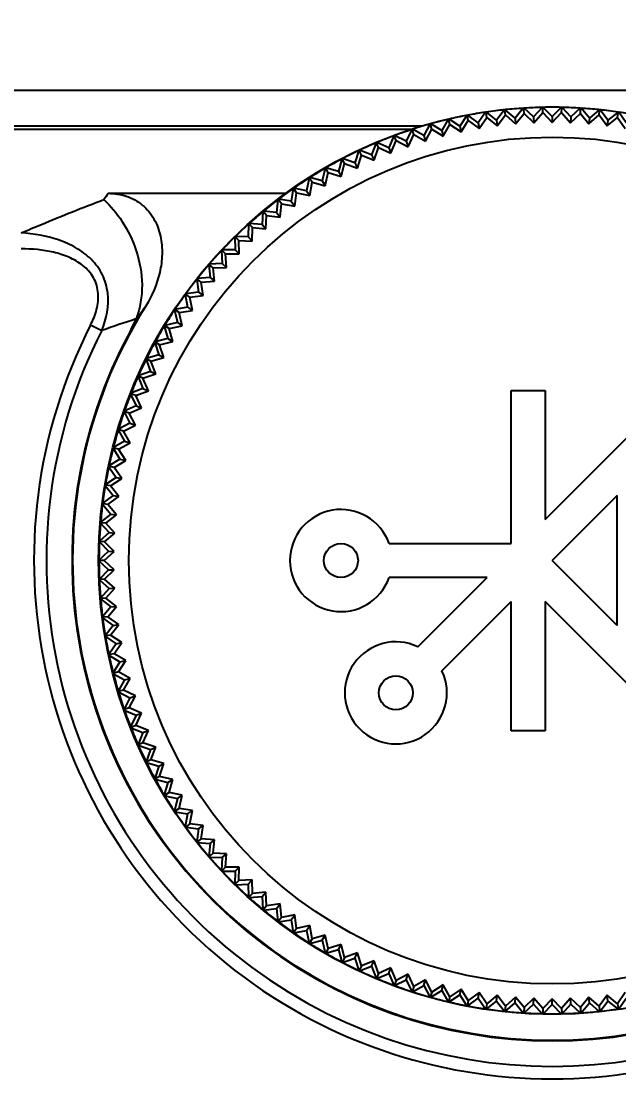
# Model space of a CAD drawing. Header units: millimetres. Extents: x 5329 to 6973, y -914 to -356.
# Drawn here: x 6564.06 to 6582.5, y -463.54 to -430.91 of the extents above; entities that cross this region are included whole.
import ezdxf

# ---------------------------------------------------------------- set-up
doc = ezdxf.new("R2010")
doc.units = ezdxf.units.MM
doc.header["$PDMODE"] = 3
doc.header["$PDSIZE"] = 1
doc.layers.get('0').update_dxf_attribs({"linetype": 'CONTINUOUS'})
doc.layers.get('Defpoints').update_dxf_attribs({"linetype": 'CONTINUOUS'})
doc.layers.add('Dim', color=1, linetype='CONTINUOUS')
doc.styles.add('OMI-1', font='arial.ttf', dxfattribs={"oblique": 1})
doc.dimstyles.new('1', dxfattribs={"dimtxt": 4, "dimasz": 2.5, "dimexe": 0.8, "dimexo": 0.3, "dimgap": 0.5, "dimtad": 1, "dimtoh": 1, "dimdec": 1, "dimzin": 0, "dimdsep": 46, "dimtxsty": 'OMI-1', "dimcen": 0, "dimclrd": 256, "dimclre": 256, "dimclrt": 256, "dimadec": 0, "dimazin": 0, "dimtfac": 0.8, "dimtdec": 1, "dimtix": 1, "dimtmove": 0, "dimatfit": 3, "dimfxl": 1, "dimtolj": 1, "dimtzin": 0, "dimarcsym": 0})

# ---------------------------------------------------------------- blocks, each defined once
blk = doc.blocks.new('*D6098')
at = {"layer": 'Defpoints', "color": 0}
for p in [(6396.946, -413.207), (6396.946, -446.488), (6650.946, -446.488)]:
    blk.add_point(p, dxfattribs=at)
at = {"layer": 'Dim', "lineweight": -2}
for p, q in [((6396.946, -446.188), (6396.946, -412.407)), ((6650.946, -446.188), (6650.946, -412.407)), ((6648.446, -413.207), (6399.446, -413.207))]:
    blk.add_line(p, q, dxfattribs=at)
at = {"layer": 'Dim'}
for points in [[(6399.446, -412.79), (6399.446, -413.624), (6396.946, -413.207)], [(6648.446, -413.624), (6648.446, -412.79), (6650.946, -413.207)]]:
    blk.add_solid(points, dxfattribs=at)
at = {"layer": 'Dim', "insert": (6523.946, -410.665), "char_height": 4, "attachment_point": 5, "style": 'OMI-1'}
blk.add_mtext('\\A1;254.0', dxfattribs=at)
blk = doc.blocks.new('*D6110')
at = {"layer": 'Defpoints', "color": 0}
for p in [(6656.946, -404.358), (6390.946, -445.05), (6656.946, -445.05)]:
    blk.add_point(p, dxfattribs=at)
at = {"layer": 'Dim', "lineweight": -2}
for p, q in [((6390.946, -444.75), (6390.946, -403.558)), ((6656.946, -444.75), (6656.946, -403.558)), ((6393.446, -404.358), (6654.446, -404.358))]:
    blk.add_line(p, q, dxfattribs=at)
at = {"layer": 'Dim'}
for points in [[(6393.446, -403.941), (6393.446, -404.775), (6390.946, -404.358)], [(6654.446, -404.775), (6654.446, -403.941), (6656.946, -404.358)]]:
    blk.add_solid(points, dxfattribs=at)
at = {"layer": 'Dim', "insert": (6523.946, -401.816), "char_height": 4, "attachment_point": 5, "style": 'OMI-1'}
blk.add_mtext('\\A1;266.0', dxfattribs=at)

msp = doc.modelspace()

# ---------------------------------------------------------------- linework, layer by layer
at = {"color": 7, "linetype": 'Continuous'}
for p, q in [((6640.747, -433.05), (6436.146, -433.05)), ((6578.39, -433.716), (6578.161, -434.042)), ((6578.39, -433.716), (6578.407, -433.744)), ((6578.407, -433.744), (6578.416, -433.712)), ((6578.729, -433.958), (6578.416, -433.712)), ((6578.971, -433.642), (6578.729, -433.958)), ((6578.971, -433.642), (6578.987, -433.671)), ((6578.987, -433.671), (6578.997, -433.639)), ((6579.001, -433.802), (6578.987, -433.671)), ((6579.299, -433.898), (6578.997, -433.639)), ((6579.554, -433.592), (6579.299, -433.898)), ((6579.554, -433.592), (6579.57, -433.622)), ((6579.57, -433.622), (6579.581, -433.59)), ((6579.578, -433.754), (6579.57, -433.622)), ((6579.872, -433.862), (6579.581, -433.59)), ((6580.14, -433.567), (6579.872, -433.862)), ((6579.88, -434.042), (6580.156, -433.729)), ((6580.14, -433.567), (6580.154, -433.597)), ((6580.154, -433.597), (6580.166, -433.566)), ((6580.156, -433.729), (6580.154, -433.597)), ((6580.156, -433.729), (6580.446, -434.031)), ((6580.446, -433.85), (6580.166, -433.566)), ((6580.726, -433.566), (6580.446, -433.85)), ((6580.446, -434.031), (6580.735, -433.729)), ((6580.738, -433.597), (6580.726, -433.566)), ((6580.735, -433.729), (6580.738, -433.597)), ((6580.735, -433.729), (6581.012, -434.042)), ((6580.738, -433.597), (6580.752, -433.567)), ((6581.02, -433.862), (6580.752, -433.567)), ((6581.311, -433.59), (6581.02, -433.862)), ((6581.311, -433.59), (6581.322, -433.622)), ((6581.314, -433.754), (6581.322, -433.622)), ((6581.322, -433.622), (6581.337, -433.592)), ((6581.592, -433.898), (6581.337, -433.592)), ((6581.895, -433.639), (6581.592, -433.898)), ((6581.891, -433.802), (6581.905, -433.671)), ((6581.895, -433.639), (6581.905, -433.671)), ((6581.905, -433.671), (6581.921, -433.642)), ((6582.163, -433.958), (6581.921, -433.642)), ((6582.476, -433.712), (6582.163, -433.958)), ((6582.476, -433.712), (6582.484, -433.744)), ((6582.484, -433.744), (6582.502, -433.716)), ((6582.731, -434.042), (6582.502, -433.716)), ((6577.239, -433.936), (6577.039, -434.28)), ((6577.239, -433.936), (6577.259, -433.963)), ((6577.259, -433.963), (6577.265, -433.93)), ((6577.289, -434.091), (6577.259, -433.963)), ((6577.597, -434.149), (6577.265, -433.93)), ((6577.812, -433.814), (6577.597, -434.149)), ((6577.635, -434.326), (6577.856, -433.971)), ((6577.812, -433.814), (6577.831, -433.842)), ((6577.831, -433.842), (6577.838, -433.809)), ((6577.856, -433.971), (6577.831, -433.842)), ((6578.161, -434.042), (6577.838, -433.809)), ((6577.856, -433.971), (6578.191, -434.22)), ((6578.161, -434.042), (6578.191, -434.22)), ((6578.191, -434.22), (6578.426, -433.875)), ((6578.426, -433.875), (6578.407, -433.744)), ((6578.426, -433.875), (6578.751, -434.137)), ((6578.729, -433.958), (6578.751, -434.137)), ((6578.751, -434.137), (6579.001, -433.802)), ((6579.001, -433.802), (6579.315, -434.078)), ((6579.299, -433.898), (6579.315, -434.078)), ((6579.315, -434.078), (6579.578, -433.754)), ((6579.578, -433.754), (6579.88, -434.042)), ((6579.872, -433.862), (6579.88, -434.042)), ((6580.446, -433.85), (6580.446, -434.031)), ((6581.012, -434.042), (6581.314, -433.754)), ((6581.02, -433.862), (6581.012, -434.042)), ((6581.314, -433.754), (6581.577, -434.078)), ((6581.577, -434.078), (6581.891, -433.802)), ((6581.592, -433.898), (6581.577, -434.078)), ((6581.891, -433.802), (6582.14, -434.137)), ((6582.14, -434.137), (6582.465, -433.875)), ((6582.163, -433.958), (6582.14, -434.137)), ((6582.465, -433.875), (6582.484, -433.744)), ((6582.465, -433.875), (6582.7, -434.22)), ((6576.433, -434.144), (6455.059, -434.144)), ((6576.094, -434.251), (6455.059, -434.251)), ((6576.111, -434.252), (6575.94, -434.612)), ((6576.111, -434.252), (6576.133, -434.277)), ((6576.133, -434.277), (6576.137, -434.244)), ((6576.174, -434.403), (6576.133, -434.277)), ((6576.486, -434.434), (6576.137, -434.244)), ((6576.672, -434.082), (6576.486, -434.434)), ((6576.538, -434.608), (6576.728, -434.235)), ((6576.672, -434.082), (6576.693, -434.108)), ((6576.693, -434.108), (6576.697, -434.075)), ((6576.728, -434.235), (6576.693, -434.108)), ((6577.039, -434.28), (6576.697, -434.075)), ((6576.728, -434.235), (6577.084, -434.455)), ((6577.039, -434.28), (6577.084, -434.455)), ((6577.084, -434.455), (6577.289, -434.091)), ((6577.289, -434.091), (6577.635, -434.326)), ((6577.597, -434.149), (6577.635, -434.326)), ((6575.014, -434.662), (6574.874, -435.034)), ((6575.014, -434.662), (6575.038, -434.685)), ((6575.038, -434.685), (6575.038, -434.651)), ((6575.403, -434.812), (6575.038, -434.651)), ((6575.089, -434.806), (6575.038, -434.685)), ((6575.558, -434.445), (6575.403, -434.812)), ((6575.469, -434.98), (6575.627, -434.593)), ((6575.558, -434.445), (6575.581, -434.47)), ((6575.581, -434.47), (6575.583, -434.436)), ((6575.627, -434.593), (6575.581, -434.47)), ((6575.94, -434.612), (6575.583, -434.436)), ((6575.627, -434.593), (6576, -434.783)), ((6575.94, -434.612), (6576, -434.783)), ((6576, -434.783), (6576.174, -434.403)), ((6576.174, -434.403), (6576.538, -434.608)), ((6576.486, -434.434), (6576.538, -434.608)), ((6574.479, -434.9), (6574.354, -435.278)), ((6574.479, -434.9), (6574.504, -434.923)), ((6574.504, -434.923), (6574.503, -434.889)), ((6574.874, -435.034), (6574.503, -434.889)), ((6574.56, -435.042), (6574.504, -434.923)), ((6574.874, -435.034), (6574.947, -435.199)), ((6574.947, -435.199), (6575.089, -434.806)), ((6575.089, -434.806), (6575.469, -434.98)), ((6575.403, -434.812), (6575.469, -434.98)), ((6573.954, -435.161), (6573.846, -435.544)), ((6573.933, -435.703), (6574.041, -435.299)), ((6573.954, -435.161), (6573.98, -435.182)), ((6573.98, -435.182), (6573.978, -435.149)), ((6574.354, -435.278), (6573.978, -435.149)), ((6574.041, -435.299), (6573.98, -435.182)), ((6574.041, -435.299), (6574.435, -435.44)), ((6574.354, -435.278), (6574.435, -435.44)), ((6574.435, -435.44), (6574.56, -435.042)), ((6574.56, -435.042), (6574.947, -435.199)), ((6573.441, -435.444), (6573.349, -435.831)), ((6573.441, -435.444), (6573.468, -435.464)), ((6573.443, -435.986), (6573.534, -435.578)), ((6573.846, -435.544), (6573.464, -435.431)), ((6573.468, -435.464), (6573.464, -435.431)), ((6573.534, -435.578), (6573.468, -435.464)), ((6573.534, -435.578), (6573.933, -435.703)), ((6573.846, -435.544), (6573.933, -435.703)), ((6572.941, -435.748), (6572.864, -436.139)), ((6572.941, -435.748), (6572.968, -435.767)), ((6573.349, -435.831), (6572.963, -435.734)), ((6572.968, -435.767), (6572.963, -435.734)), ((6572.964, -436.289), (6573.039, -435.878)), ((6573.039, -435.878), (6572.968, -435.767)), ((6573.039, -435.878), (6573.443, -435.986)), ((6573.349, -435.831), (6573.443, -435.986)), ((6566.748, -436.219), (6572.231, -436.219)), ((6572.453, -436.073), (6572.393, -436.466)), ((6572.453, -436.073), (6572.481, -436.09)), ((6572.864, -436.139), (6572.475, -436.058)), ((6572.481, -436.09), (6572.475, -436.058)), ((6572.557, -436.199), (6572.481, -436.09)), ((6572.499, -436.612), (6572.557, -436.199)), ((6572.557, -436.199), (6572.964, -436.289)), ((6572.864, -436.139), (6572.964, -436.289)), ((6571.979, -436.417), (6571.936, -436.813)), ((6571.979, -436.417), (6572.008, -436.434)), ((6572.393, -436.466), (6572, -436.401)), ((6572.008, -436.434), (6572, -436.401)), ((6572.088, -436.539), (6572.008, -436.434)), ((6572.048, -436.955), (6572.088, -436.539)), ((6572.088, -436.539), (6572.499, -436.612)), ((6572.393, -436.466), (6572.499, -436.612)), ((6571.521, -436.782), (6571.494, -437.179)), ((6571.521, -436.782), (6571.55, -436.797)), ((6571.936, -436.813), (6571.541, -436.765)), ((6571.55, -436.797), (6571.541, -436.765)), ((6571.634, -436.899), (6571.55, -436.797)), ((6571.612, -437.316), (6571.634, -436.899)), ((6571.634, -436.899), (6572.048, -436.955)), ((6571.936, -436.813), (6572.048, -436.955)), ((6571.078, -437.165), (6571.068, -437.563)), ((6571.078, -437.165), (6571.108, -437.179)), ((6571.494, -437.179), (6571.097, -437.147)), ((6571.108, -437.179), (6571.097, -437.147)), ((6571.196, -437.277), (6571.108, -437.179)), ((6571.191, -437.695), (6571.196, -437.277)), ((6571.196, -437.277), (6571.612, -437.316)), ((6571.494, -437.179), (6571.612, -437.316)), ((6570.651, -437.566), (6570.658, -437.964)), ((6570.651, -437.566), (6570.682, -437.579)), ((6571.068, -437.563), (6570.67, -437.548)), ((6570.682, -437.579), (6570.67, -437.548)), ((6570.774, -437.673), (6570.682, -437.579)), ((6571.068, -437.563), (6571.191, -437.695)), ((6570.658, -437.964), (6570.26, -437.966)), ((6570.273, -437.997), (6570.26, -437.966)), ((6570.658, -437.964), (6570.787, -438.091)), ((6570.787, -438.091), (6570.774, -437.673)), ((6570.774, -437.673), (6571.191, -437.695)), ((6570.241, -437.985), (6570.265, -438.383)), ((6570.241, -437.985), (6570.273, -437.997)), ((6570.369, -438.087), (6570.273, -437.997)), ((6570.399, -438.504), (6570.369, -438.087)), ((6570.369, -438.087), (6570.787, -438.091)), ((6569.85, -438.421), (6569.89, -438.817)), ((6569.85, -438.421), (6569.882, -438.431)), ((6570.265, -438.383), (6569.867, -438.401)), ((6569.882, -438.431), (6569.867, -438.401)), ((6569.982, -438.517), (6569.882, -438.431)), ((6569.982, -438.517), (6570.399, -438.504)), ((6570.029, -438.932), (6569.982, -438.517)), ((6570.265, -438.383), (6570.399, -438.504)), ((6569.477, -438.873), (6569.533, -439.267)), ((6569.477, -438.873), (6569.509, -438.881)), ((6569.89, -438.817), (6569.493, -438.852)), ((6569.509, -438.881), (6569.493, -438.852)), ((6569.612, -438.963), (6569.509, -438.881)), ((6569.612, -438.963), (6570.029, -438.932)), ((6569.89, -438.817), (6570.029, -438.932)), ((6569.533, -439.267), (6569.139, -439.318)), ((6569.533, -439.267), (6569.677, -439.376)), ((6569.677, -439.376), (6569.612, -438.963)), ((6569.123, -439.34), (6569.156, -439.347)), ((6569.123, -439.34), (6569.196, -439.731)), ((6569.156, -439.347), (6569.139, -439.318)), ((6569.262, -439.424), (6569.156, -439.347)), ((6569.262, -439.424), (6569.677, -439.376)), ((6569.345, -439.834), (6569.262, -439.424)), ((6568.789, -439.821), (6568.822, -439.827)), ((6568.789, -439.821), (6568.879, -440.209)), ((6569.196, -439.731), (6568.804, -439.799)), ((6568.822, -439.827), (6568.804, -439.799)), ((6568.932, -439.9), (6568.822, -439.827)), ((6568.932, -439.9), (6569.345, -439.834)), ((6569.031, -440.306), (6568.932, -439.9)), ((6569.196, -439.731), (6569.345, -439.834)), ((6568.879, -440.209), (6568.49, -440.293)), ((6568.879, -440.209), (6569.031, -440.306)), ((6566.203, -440.276), (6566.546, -440.452)), ((6568.476, -440.316), (6568.509, -440.32)), ((6568.476, -440.316), (6568.581, -440.7)), ((6568.509, -440.32), (6568.49, -440.293)), ((6568.622, -440.389), (6568.509, -440.32)), ((6568.622, -440.389), (6569.031, -440.306)), ((6568.738, -440.79), (6568.622, -440.389)), ((6568.183, -440.823), (6568.217, -440.827)), ((6568.183, -440.823), (6568.305, -441.203)), ((6568.581, -440.7), (6568.196, -440.8)), ((6568.217, -440.827), (6568.196, -440.8)), ((6568.332, -440.89), (6568.217, -440.827)), ((6568.332, -440.89), (6568.738, -440.79)), ((6568.465, -441.286), (6568.332, -440.89)), ((6568.581, -440.7), (6568.738, -440.79)), ((6568.305, -441.203), (6567.924, -441.319)), ((6568.305, -441.203), (6568.465, -441.286)), ((6567.913, -441.343), (6567.946, -441.345)), ((6567.913, -441.343), (6568.05, -441.717)), ((6567.946, -441.345), (6567.924, -441.319)), ((6568.064, -441.403), (6567.946, -441.345)), ((6568.064, -441.403), (6568.465, -441.286)), ((6568.213, -441.794), (6568.064, -441.403)), ((6567.664, -441.873), (6567.697, -441.874)), ((6567.664, -441.873), (6567.816, -442.241)), ((6568.05, -441.717), (6567.674, -441.849)), ((6567.697, -441.874), (6567.674, -441.849)), ((6567.817, -441.927), (6567.697, -441.874)), ((6567.817, -441.927), (6568.213, -441.794)), ((6568.05, -441.717), (6568.213, -441.794)), ((6567.983, -442.311), (6567.817, -441.927)), ((6567.437, -442.413), (6567.471, -442.412)), ((6567.437, -442.413), (6567.605, -442.774)), ((6567.816, -442.241), (6567.447, -442.389)), ((6567.471, -442.412), (6567.447, -442.389)), ((6567.593, -442.461), (6567.471, -442.412)), ((6567.593, -442.461), (6567.983, -442.311)), ((6567.775, -442.837), (6567.593, -442.461)), ((6567.816, -442.241), (6567.983, -442.311)), ((6579.178, -442.3), (6580.228, -442.3)), ((6579.178, -447.025), (6579.178, -442.3)), ((6580.228, -442.3), (6580.228, -446.282)), ((6567.605, -442.774), (6567.242, -442.938)), ((6567.391, -443.004), (6567.775, -442.837)), ((6567.605, -442.774), (6567.775, -442.837)), ((6567.233, -442.963), (6567.267, -442.96)), ((6567.233, -442.963), (6567.416, -443.316)), ((6567.267, -442.96), (6567.242, -442.938)), ((6567.391, -443.004), (6567.267, -442.96)), ((6567.588, -443.372), (6567.391, -443.004)), ((6580.228, -446.282), (6583.497, -443.014)), ((6567.053, -443.52), (6567.086, -443.516)), ((6567.053, -443.52), (6567.251, -443.865)), ((6567.416, -443.316), (6567.061, -443.495)), ((6567.086, -443.516), (6567.061, -443.495)), ((6567.212, -443.554), (6567.086, -443.516)), ((6567.212, -443.554), (6567.588, -443.372)), ((6567.416, -443.316), (6567.588, -443.372)), ((6567.425, -443.914), (6567.212, -443.554)), ((6566.896, -444.084), (6566.929, -444.079)), ((6566.896, -444.084), (6567.108, -444.421)), ((6567.251, -443.865), (6566.903, -444.059)), ((6566.929, -444.079), (6566.903, -444.059)), ((6567.057, -444.112), (6566.929, -444.079)), ((6567.057, -444.112), (6567.425, -443.914)), ((6567.284, -444.463), (6567.057, -444.112)), ((6567.251, -443.865), (6567.425, -443.914)), ((6567.108, -444.421), (6566.768, -444.629)), ((6566.924, -444.676), (6567.284, -444.463)), ((6567.108, -444.421), (6567.284, -444.463)), ((6566.763, -444.655), (6566.795, -444.648)), ((6566.763, -444.655), (6566.989, -444.983)), ((6566.795, -444.648), (6566.768, -444.629)), ((6566.924, -444.676), (6566.795, -444.648)), ((6567.166, -445.016), (6566.924, -444.676)), ((6566.989, -444.983), (6566.658, -445.204)), ((6566.816, -445.244), (6567.166, -445.016)), ((6566.989, -444.983), (6567.166, -445.016)), ((6566.653, -445.23), (6566.686, -445.222)), ((6566.653, -445.23), (6566.893, -445.548)), ((6566.686, -445.222), (6566.658, -445.204)), ((6566.816, -445.244), (6566.686, -445.222)), ((6567.072, -445.575), (6566.816, -445.244)), ((6566.568, -445.81), (6566.601, -445.801)), ((6566.893, -445.548), (6566.572, -445.784)), ((6566.601, -445.801), (6566.572, -445.784)), ((6566.731, -445.817), (6566.601, -445.801)), ((6566.731, -445.817), (6567.072, -445.575)), ((6566.893, -445.548), (6567.072, -445.575)), ((6582.447, -445.548), (6580.446, -447.55)), ((6582.447, -449.551), (6582.447, -445.548)), ((6566.821, -446.118), (6566.51, -446.366)), ((6566.568, -445.81), (6566.821, -446.118)), ((6567.001, -446.137), (6566.731, -445.817)), ((6566.821, -446.118), (6567.001, -446.137)), ((6566.508, -446.393), (6566.539, -446.382)), ((6566.508, -446.393), (6566.773, -446.689)), ((6566.539, -446.382), (6566.51, -446.366)), ((6566.671, -446.393), (6566.539, -446.382)), ((6566.671, -446.393), (6567.001, -446.137)), ((6566.953, -446.701), (6566.671, -446.393)), ((6566.773, -446.689), (6566.473, -446.951)), ((6566.635, -446.971), (6566.953, -446.701)), ((6566.773, -446.689), (6566.953, -446.701)), ((6566.472, -446.977), (6566.503, -446.965)), ((6566.472, -446.977), (6566.749, -447.263)), ((6566.503, -446.965), (6566.473, -446.951)), ((6566.635, -446.971), (6566.503, -446.965)), ((6566.93, -447.267), (6566.635, -446.971)), ((6575.413, -447.025), (6579.178, -447.025)), ((6566.446, -447.55), (6566.749, -447.263)), ((6566.622, -447.55), (6566.93, -447.267)), ((6566.749, -447.263), (6566.93, -447.267)), ((6566.622, -447.55), (6566.446, -447.55)), ((6566.446, -447.55), (6566.749, -447.837)), ((6566.93, -447.833), (6566.622, -447.55)), ((6582.447, -449.551), (6580.446, -447.55)), ((6566.749, -447.837), (6566.472, -448.122)), ((6566.635, -448.129), (6566.93, -447.833)), ((6566.749, -447.837), (6566.93, -447.833)), ((6578.436, -448.075), (6575.413, -448.075)), ((6576.299, -450.212), (6578.436, -448.075)), ((6566.503, -448.134), (6566.472, -448.122)), ((6566.473, -448.149), (6566.503, -448.134)), ((6566.473, -448.149), (6566.773, -448.41)), ((6566.635, -448.129), (6566.503, -448.134)), ((6566.773, -448.41), (6566.508, -448.707)), ((6566.953, -448.399), (6566.635, -448.129)), ((6566.671, -448.706), (6566.953, -448.399)), ((6566.773, -448.41), (6566.953, -448.399)), ((6566.539, -448.717), (6566.508, -448.707)), ((6566.51, -448.733), (6566.539, -448.717)), ((6566.51, -448.733), (6566.821, -448.982)), ((6566.671, -448.706), (6566.539, -448.717)), ((6567.001, -448.963), (6566.671, -448.706)), ((6566.821, -448.982), (6566.568, -449.289)), ((6566.731, -449.282), (6567.001, -448.963)), ((6566.821, -448.982), (6567.001, -448.963)), ((6577.041, -450.954), (6579.178, -448.817)), ((6579.178, -452.8), (6579.178, -448.817)), ((6580.228, -448.817), (6580.228, -452.8)), ((6583.497, -452.086), (6580.228, -448.817)), ((6566.601, -449.299), (6566.568, -449.289)), ((6566.572, -449.316), (6566.601, -449.299)), ((6566.572, -449.316), (6566.893, -449.551)), ((6566.731, -449.282), (6566.601, -449.299)), ((6567.072, -449.525), (6566.731, -449.282)), ((6566.893, -449.551), (6566.653, -449.869)), ((6566.816, -449.855), (6567.072, -449.525)), ((6566.893, -449.551), (6567.072, -449.525)), ((6566.686, -449.877), (6566.653, -449.869)), ((6566.658, -449.895), (6566.686, -449.877)), ((6566.658, -449.895), (6566.989, -450.117)), ((6566.816, -449.855), (6566.686, -449.877)), ((6567.166, -450.083), (6566.816, -449.855)), ((6566.989, -450.117), (6566.763, -450.445)), ((6566.924, -450.424), (6567.166, -450.083)), ((6566.989, -450.117), (6567.166, -450.083)), ((6566.795, -450.451), (6566.763, -450.445)), ((6566.768, -450.47), (6566.795, -450.451)), ((6566.768, -450.47), (6567.108, -450.678)), ((6566.924, -450.424), (6566.795, -450.451)), ((6567.108, -450.678), (6566.896, -451.015)), ((6567.284, -450.637), (6566.924, -450.424)), ((6567.057, -450.987), (6567.284, -450.637)), ((6567.108, -450.678), (6567.284, -450.637)), ((6566.929, -451.02), (6566.896, -451.015)), ((6566.903, -451.041), (6566.929, -451.02)), ((6567.057, -450.987), (6566.929, -451.02)), ((6567.425, -451.185), (6567.057, -450.987)), ((6566.903, -451.041), (6567.251, -451.234)), ((6567.251, -451.234), (6567.053, -451.579)), ((6567.212, -451.545), (6567.425, -451.185)), ((6567.251, -451.234), (6567.425, -451.185)), ((6567.086, -451.583), (6567.053, -451.579)), ((6567.061, -451.605), (6567.086, -451.583)), ((6567.061, -451.605), (6567.416, -451.783)), ((6567.212, -451.545), (6567.086, -451.583)), ((6567.588, -451.727), (6567.212, -451.545)), ((6567.416, -451.783), (6567.233, -452.137)), ((6567.391, -452.096), (6567.588, -451.727)), ((6567.416, -451.783), (6567.588, -451.727)), ((6567.267, -452.139), (6567.233, -452.137)), ((6567.242, -452.162), (6567.267, -452.139)), ((6567.242, -452.162), (6567.605, -452.325)), ((6567.391, -452.096), (6567.267, -452.139)), ((6567.775, -452.262), (6567.391, -452.096)), ((6567.605, -452.325), (6567.437, -452.686)), ((6567.593, -452.638), (6567.775, -452.262)), ((6567.605, -452.325), (6567.775, -452.262)), ((6567.593, -452.638), (6567.471, -452.687)), ((6567.983, -452.789), (6567.593, -452.638)), ((6567.471, -452.687), (6567.437, -452.686)), ((6567.447, -452.711), (6567.471, -452.687)), ((6567.447, -452.711), (6567.816, -452.859)), ((6567.816, -452.859), (6567.664, -453.226)), ((6567.816, -452.859), (6567.983, -452.789)), ((6567.817, -453.172), (6567.983, -452.789)), ((6580.228, -452.8), (6579.178, -452.8)), ((6567.697, -453.226), (6567.664, -453.226)), ((6567.674, -453.25), (6567.697, -453.226)), ((6567.674, -453.25), (6568.05, -453.383)), ((6567.817, -453.172), (6567.697, -453.226)), ((6568.213, -453.306), (6567.817, -453.172)), ((6568.05, -453.383), (6568.213, -453.306)), ((6568.064, -453.696), (6568.213, -453.306)), ((6568.05, -453.383), (6567.913, -453.757)), ((6567.946, -453.755), (6567.913, -453.757)), ((6567.924, -453.78), (6567.946, -453.755)), ((6567.924, -453.78), (6568.305, -453.897)), ((6568.064, -453.696), (6567.946, -453.755)), ((6568.465, -453.813), (6568.064, -453.696)), ((6568.305, -453.897), (6568.183, -454.276)), ((6568.305, -453.897), (6568.465, -453.813)), ((6568.332, -454.209), (6568.465, -453.813)), ((6568.217, -454.273), (6568.183, -454.276)), ((6568.196, -454.299), (6568.217, -454.273)), ((6568.332, -454.209), (6568.217, -454.273)), ((6568.738, -454.309), (6568.332, -454.209)), ((6568.196, -454.299), (6568.581, -454.4)), ((6568.581, -454.4), (6568.476, -454.784)), ((6568.581, -454.4), (6568.738, -454.309)), ((6568.622, -454.711), (6568.738, -454.309)), ((6568.509, -454.779), (6568.476, -454.784)), ((6568.49, -454.806), (6568.509, -454.779)), ((6568.49, -454.806), (6568.879, -454.891)), ((6568.622, -454.711), (6568.509, -454.779)), ((6569.031, -454.794), (6568.622, -454.711)), ((6568.879, -454.891), (6568.789, -455.278)), ((6568.879, -454.891), (6569.031, -454.794)), ((6568.932, -455.199), (6569.031, -454.794)), ((6568.932, -455.199), (6568.822, -455.272)), ((6569.345, -455.265), (6568.932, -455.199)), ((6569.196, -455.368), (6569.345, -455.265)), ((6569.262, -455.675), (6569.345, -455.265)), ((6568.822, -455.272), (6568.789, -455.278)), ((6568.804, -455.3), (6568.822, -455.272)), ((6568.804, -455.3), (6569.196, -455.368)), ((6569.196, -455.368), (6569.123, -455.76)), ((6569.156, -455.752), (6569.123, -455.76)), ((6569.139, -455.781), (6569.156, -455.752)), ((6569.139, -455.781), (6569.533, -455.833)), ((6569.262, -455.675), (6569.156, -455.752)), ((6569.677, -455.723), (6569.262, -455.675)), ((6569.533, -455.833), (6569.477, -456.227)), ((6569.533, -455.833), (6569.677, -455.723)), ((6569.612, -456.136), (6569.677, -455.723)), ((6569.509, -456.218), (6569.477, -456.227)), ((6569.493, -456.247), (6569.509, -456.218)), ((6569.493, -456.247), (6569.89, -456.282)), ((6569.612, -456.136), (6569.509, -456.218)), ((6570.029, -456.167), (6569.612, -456.136)), ((6569.89, -456.282), (6570.029, -456.167)), ((6569.982, -456.582), (6570.029, -456.167)), ((6569.89, -456.282), (6569.85, -456.678)), ((6569.882, -456.668), (6569.85, -456.678)), ((6569.867, -456.698), (6569.882, -456.668)), ((6569.867, -456.698), (6570.265, -456.717)), ((6569.982, -456.582), (6569.882, -456.668)), ((6570.399, -456.596), (6569.982, -456.582)), ((6570.265, -456.717), (6570.241, -457.114)), ((6570.265, -456.717), (6570.399, -456.596)), ((6570.369, -457.012), (6570.399, -456.596)), ((6570.273, -457.103), (6570.241, -457.114)), ((6570.26, -457.133), (6570.273, -457.103)), ((6570.26, -457.133), (6570.658, -457.135)), ((6570.369, -457.012), (6570.273, -457.103)), ((6570.787, -457.009), (6570.369, -457.012)), ((6570.658, -457.135), (6570.651, -457.533)), ((6570.658, -457.135), (6570.787, -457.009)), ((6570.774, -457.426), (6570.787, -457.009)), ((6570.682, -457.52), (6570.651, -457.533)), ((6570.67, -457.552), (6570.682, -457.52)), ((6570.67, -457.552), (6571.068, -457.537)), ((6570.774, -457.426), (6570.682, -457.52)), ((6571.191, -457.405), (6570.774, -457.426)), ((6571.068, -457.537), (6571.191, -457.405)), ((6571.068, -457.537), (6571.078, -457.934)), ((6571.196, -457.823), (6571.191, -457.405)), ((6571.196, -457.823), (6571.108, -457.921)), ((6571.612, -457.784), (6571.196, -457.823)), ((6571.494, -457.921), (6571.612, -457.784)), ((6571.634, -458.201), (6571.612, -457.784)), ((6571.108, -457.921), (6571.078, -457.934)), ((6571.097, -457.952), (6571.494, -457.921)), ((6571.097, -457.952), (6571.108, -457.921)), ((6571.494, -457.921), (6571.521, -458.318)), ((6571.634, -458.201), (6571.55, -458.302)), ((6572.048, -458.145), (6571.634, -458.201)), ((6571.936, -458.286), (6572.048, -458.145)), ((6572.088, -458.56), (6572.048, -458.145)), ((6571.55, -458.302), (6571.521, -458.318)), ((6571.541, -458.335), (6571.936, -458.286)), ((6571.541, -458.335), (6571.55, -458.302)), ((6571.936, -458.286), (6571.979, -458.682)), ((6572.499, -458.487), (6572.088, -458.56)), ((6572.393, -458.633), (6572.499, -458.487)), ((6572.557, -458.901), (6572.499, -458.487)), ((6572.008, -458.666), (6571.979, -458.682)), ((6572, -458.698), (6572.393, -458.633)), ((6572, -458.698), (6572.008, -458.666)), ((6572.088, -458.56), (6572.008, -458.666)), ((6572.393, -458.633), (6572.453, -459.027)), ((6572.964, -458.81), (6572.557, -458.901)), ((6572.864, -458.961), (6572.964, -458.81)), ((6573.039, -459.221), (6572.964, -458.81)), ((6572.481, -459.009), (6572.453, -459.027)), ((6572.475, -459.042), (6572.864, -458.961)), ((6572.475, -459.042), (6572.481, -459.009)), ((6572.557, -458.901), (6572.481, -459.009)), ((6572.864, -458.961), (6572.941, -459.351)), ((6573.443, -459.114), (6573.039, -459.221)), ((6573.349, -459.268), (6573.443, -459.114)), ((6573.534, -459.521), (6573.443, -459.114)), ((6572.968, -459.333), (6572.941, -459.351)), ((6572.963, -459.366), (6573.349, -459.268)), ((6572.963, -459.366), (6572.968, -459.333)), ((6573.039, -459.221), (6572.968, -459.333)), ((6573.349, -459.268), (6573.441, -459.655)), ((6573.933, -459.397), (6573.534, -459.521)), ((6573.846, -459.555), (6573.933, -459.397)), ((6574.041, -459.8), (6573.933, -459.397)), ((6573.468, -459.635), (6573.441, -459.655)), ((6573.464, -459.669), (6573.846, -459.555)), ((6573.464, -459.669), (6573.468, -459.635)), ((6573.534, -459.521), (6573.468, -459.635)), ((6573.846, -459.555), (6573.954, -459.938)), ((6573.978, -459.95), (6574.354, -459.821)), ((6574.041, -459.8), (6573.98, -459.917)), ((6574.435, -459.659), (6574.041, -459.8)), ((6574.354, -459.821), (6574.435, -459.659)), ((6574.354, -459.821), (6574.479, -460.199)), ((6574.56, -460.058), (6574.435, -459.659)), ((6573.98, -459.917), (6573.954, -459.938)), ((6573.978, -459.95), (6573.98, -459.917)), ((6574.503, -460.21), (6574.874, -460.065)), ((6574.56, -460.058), (6574.504, -460.177)), ((6574.947, -459.9), (6574.56, -460.058)), ((6574.874, -460.065), (6574.947, -459.9)), ((6574.874, -460.065), (6575.014, -460.438)), ((6575.089, -460.293), (6574.947, -459.9)), ((6575.469, -460.119), (6575.089, -460.293)), ((6575.403, -460.288), (6575.469, -460.119)), ((6575.627, -460.506), (6575.469, -460.119)), ((6574.504, -460.177), (6574.479, -460.199)), ((6574.503, -460.21), (6574.504, -460.177)), ((6575.038, -460.415), (6575.014, -460.438)), ((6575.038, -460.448), (6575.403, -460.288)), ((6575.089, -460.293), (6575.038, -460.415)), ((6575.038, -460.448), (6575.038, -460.415)), ((6575.403, -460.288), (6575.558, -460.654)), ((6575.583, -460.663), (6575.94, -460.488)), ((6576, -460.317), (6575.627, -460.506)), ((6575.94, -460.488), (6576, -460.317)), ((6575.94, -460.488), (6576.111, -460.847)), ((6576.174, -460.697), (6576, -460.317)), ((6576.538, -460.492), (6576.174, -460.697)), ((6576.486, -460.665), (6576.538, -460.492)), ((6576.728, -460.864), (6576.538, -460.492)), ((6575.581, -460.63), (6575.558, -460.654)), ((6575.627, -460.506), (6575.581, -460.63)), ((6575.583, -460.663), (6575.581, -460.63)), ((6576.174, -460.697), (6576.133, -460.822)), ((6576.137, -460.855), (6576.486, -460.665)), ((6576.486, -460.665), (6576.672, -461.017)), ((6576.697, -461.024), (6577.039, -460.819)), ((6577.084, -460.644), (6576.728, -460.864)), ((6577.039, -460.819), (6577.084, -460.644)), ((6577.039, -460.819), (6577.239, -461.163)), ((6577.289, -461.008), (6577.084, -460.644)), ((6577.635, -460.773), (6577.289, -461.008)), ((6577.597, -460.95), (6577.635, -460.773)), ((6577.856, -461.128), (6577.635, -460.773)), ((6576.133, -460.822), (6576.111, -460.847)), ((6576.137, -460.855), (6576.133, -460.822)), ((6576.693, -460.991), (6576.672, -461.017)), ((6576.728, -460.864), (6576.693, -460.991)), ((6576.697, -461.024), (6576.693, -460.991)), ((6577.259, -461.136), (6577.239, -461.163)), ((6577.289, -461.008), (6577.259, -461.136)), ((6577.265, -461.169), (6577.259, -461.136)), ((6577.265, -461.169), (6577.597, -460.95)), ((6577.597, -460.95), (6577.812, -461.286)), ((6577.856, -461.128), (6577.831, -461.258)), ((6577.838, -461.29), (6578.161, -461.058)), ((6578.191, -460.88), (6577.856, -461.128)), ((6578.161, -461.058), (6578.191, -460.88)), ((6578.161, -461.058), (6578.39, -461.384)), ((6578.426, -461.225), (6578.191, -460.88)), ((6578.416, -461.388), (6578.729, -461.142)), ((6578.751, -460.962), (6578.426, -461.225)), ((6578.729, -461.142), (6578.751, -460.962)), ((6578.729, -461.142), (6578.971, -461.458)), ((6579.001, -461.297), (6578.751, -460.962)), ((6579.315, -461.021), (6579.001, -461.297)), ((6579.299, -461.202), (6579.315, -461.021)), ((6579.578, -461.346), (6579.315, -461.021)), ((6579.88, -461.057), (6579.578, -461.346)), ((6579.872, -461.238), (6579.88, -461.057)), ((6580.156, -461.37), (6579.88, -461.057)), ((6580.446, -461.069), (6580.156, -461.37)), ((6580.446, -461.25), (6580.446, -461.069)), ((6580.735, -461.37), (6580.446, -461.069)), ((6581.012, -461.057), (6580.735, -461.37)), ((6581.02, -461.238), (6581.012, -461.057)), ((6581.314, -461.346), (6581.012, -461.057)), ((6581.577, -461.021), (6581.314, -461.346)), ((6581.592, -461.202), (6581.577, -461.021)), ((6581.891, -461.297), (6581.577, -461.021)), ((6582.14, -460.962), (6581.891, -461.297)), ((6581.921, -461.458), (6582.163, -461.142)), ((6582.163, -461.142), (6582.14, -460.962)), ((6582.465, -461.225), (6582.14, -460.962)), ((6582.163, -461.142), (6582.476, -461.388)), ((6582.7, -460.88), (6582.465, -461.225)), ((6582.502, -461.384), (6582.731, -461.058)), ((6577.831, -461.258), (6577.812, -461.286)), ((6577.838, -461.29), (6577.831, -461.258)), ((6578.407, -461.355), (6578.39, -461.384)), ((6578.426, -461.225), (6578.407, -461.355)), ((6578.416, -461.388), (6578.407, -461.355)), ((6578.987, -461.429), (6578.971, -461.458)), ((6579.001, -461.297), (6578.987, -461.429)), ((6578.997, -461.46), (6578.987, -461.429)), ((6578.997, -461.46), (6579.299, -461.202)), ((6579.299, -461.202), (6579.554, -461.507)), ((6579.578, -461.346), (6579.57, -461.477)), ((6579.581, -461.509), (6579.872, -461.238)), ((6579.872, -461.238), (6580.14, -461.532)), ((6580.156, -461.37), (6580.154, -461.502)), ((6580.166, -461.533), (6580.446, -461.25)), ((6580.446, -461.25), (6580.726, -461.533)), ((6580.735, -461.37), (6580.738, -461.502)), ((6580.752, -461.532), (6581.02, -461.238)), ((6581.02, -461.238), (6581.311, -461.509)), ((6581.314, -461.346), (6581.322, -461.477)), ((6581.337, -461.507), (6581.592, -461.202)), ((6581.592, -461.202), (6581.895, -461.46)), ((6581.891, -461.297), (6581.905, -461.429)), ((6581.905, -461.429), (6581.895, -461.46)), ((6581.921, -461.458), (6581.905, -461.429)), ((6582.465, -461.225), (6582.484, -461.355)), ((6582.484, -461.355), (6582.476, -461.388)), ((6582.502, -461.384), (6582.484, -461.355)), ((6579.57, -461.477), (6579.554, -461.507)), ((6579.581, -461.509), (6579.57, -461.477)), ((6580.154, -461.502), (6580.14, -461.532)), ((6580.166, -461.533), (6580.154, -461.502)), ((6580.738, -461.502), (6580.726, -461.533)), ((6580.752, -461.532), (6580.738, -461.502)), ((6581.322, -461.477), (6581.311, -461.509)), ((6581.337, -461.507), (6581.322, -461.477))]:
    msp.add_line(p, q, dxfattribs=at)
for centre, radius in [((6580.446, -447.55), 14), ((6580.446, -447.55), 13.065), ((6573.928, -447.55), 0.525), ((6575.62, -451.633), 0.525)]:
    msp.add_circle(centre, radius, dxfattribs=at)
for centre, radius, start, end in [((6580.446, -447.55), 13.986, 98.4542, 100.7458), ((6580.446, -447.55), 13.986, 96.0542, 98.3458), ((6580.446, -447.55), 13.986, 93.6542, 95.9458), ((6580.446, -447.55), 13.986, 91.2542, 93.5458), ((6580.446, -447.55), 13.986, 88.8542, 91.1458), ((6580.446, -447.55), 13.986, 86.4542, 88.7458), ((6580.446, -447.55), 13.986, 84.0542, 86.3458), ((6580.446, -447.55), 13.986, 81.6542, 83.9458), ((6580.446, -447.55), 13.986, 103.2542, 105.5458), ((6580.446, -447.55), 13.986, 100.8542, 103.1458), ((6580.446, -447.55), 13.986, 108.0542, 110.3458), ((6580.446, -447.55), 13.986, 105.6542, 107.9458), ((6580.446, -447.55), 13.986, 112.8542, 115.1458), ((6580.446, -447.55), 13.986, 110.4542, 112.7458), ((6580.446, -447.55), 13.986, 115.2542, 117.5458), ((6580.446, -447.55), 13.986, 117.6542, 119.9458), ((6580.446, -447.55), 13.986, 120.0542, 122.3458), ((6580.446, -447.55), 13.986, 122.4542, 124.7458), ((6580.454, -446.336), 17.036, 143.5704, 144.3716), ((6580.446, -447.55), 13.986, 124.8542, 127.1458), ((6580.446, -447.55), 13.986, 127.2542, 129.5458), ((6580.446, -447.55), 13.986, 129.6542, 131.9458), ((6580.446, -447.55), 13.986, 132.0542, 134.3458), ((6580.446, -447.55), 13.986, 134.4542, 136.7458), ((6580.446, -447.55), 13.986, 136.8542, 139.1458), ((6580.446, -447.55), 13.986, 139.2542, 141.5458), ((6580.446, -447.55), 13.986, 141.6542, 143.9458), ((6580.446, -447.55), 13.986, 144.0542, 146.3458), ((6580.446, -447.55), 14.8, 147.9571, 32.0429), ((6580.454, -447.974), 15.036, 146.6014, 149.9127), ((6580.446, -447.55), 13.986, 146.4542, 148.7458), ((6584.955, -493.54), 56.19, 107.9886, 109.125), ((6580.446, -447.55), 15.993, 152.9488, 27.0512), ((6580.446, -447.55), 15.607, 152.9488, 27.0512), ((6580.446, -447.55), 14.821, 151.318, 28.682), ((6580.446, -447.55), 13.986, 148.8542, 151.1458), ((6580.446, -447.55), 13.986, 151.2542, 153.5458), ((6580.446, -447.55), 13.986, 153.6542, 155.9458), ((6580.446, -447.55), 13.986, 156.0542, 158.3458), ((6580.446, -447.55), 13.986, 158.4542, 160.7458), ((6580.446, -447.55), 13.986, 160.8542, 163.1458), ((6580.446, -447.55), 13.986, 163.2542, 165.5458), ((6580.446, -447.55), 13.986, 165.6542, 167.9458), ((6580.446, -447.55), 13.986, 168.0542, 170.3458), ((6580.446, -447.55), 13.986, 170.4542, 172.7458), ((6580.446, -447.55), 13.986, 172.8542, 175.1458), ((6573.928, -447.55), 1.575, 19.4712, 340.5288), ((6580.446, -447.55), 13.986, 175.2542, 177.5458), ((6580.446, -447.55), 13.986, 177.6542, 179.9458), ((6580.446, -447.55), 13.986, 180.0542, 182.3458), ((6580.446, -447.55), 13.986, 182.4542, 184.7458), ((6580.446, -447.55), 13.986, 184.8542, 187.1458), ((6580.446, -447.55), 13.986, 187.2542, 189.5458), ((6580.446, -447.55), 13.986, 189.6542, 191.9458), ((6575.62, -451.633), 1.575, 64.4712, 25.5288), ((6580.446, -447.55), 13.986, 192.0542, 194.3458), ((6580.446, -447.55), 13.986, 194.4542, 196.7458), ((6580.446, -447.55), 13.986, 196.8542, 199.1458), ((6580.446, -447.55), 13.986, 199.2542, 201.5458), ((6580.446, -447.55), 13.986, 201.6542, 203.9458), ((6580.446, -447.55), 13.986, 204.0542, 206.3458), ((6580.446, -447.55), 13.986, 206.4542, 208.7458), ((6580.446, -447.55), 13.986, 208.8542, 211.1458), ((6580.446, -447.55), 13.986, 211.2542, 213.5458), ((6580.446, -447.55), 13.986, 213.6542, 215.9458), ((6580.446, -447.55), 13.986, 216.0542, 218.3458), ((6580.446, -447.55), 13.986, 218.4542, 220.7458), ((6580.446, -447.55), 13.986, 220.8542, 223.1458), ((6580.446, -447.55), 13.986, 223.2542, 225.5458), ((6580.446, -447.55), 13.986, 225.6542, 227.9458), ((6580.446, -447.55), 13.986, 228.0542, 230.3458), ((6580.446, -447.55), 13.986, 230.4542, 232.7458), ((6580.446, -447.55), 13.986, 232.8542, 235.1458), ((6580.446, -447.55), 13.986, 235.2542, 237.5458), ((6580.446, -447.55), 13.986, 237.6542, 239.9458), ((6580.446, -447.55), 13.986, 240.0542, 242.3458), ((6580.446, -447.55), 13.986, 242.4542, 244.7458), ((6580.446, -447.55), 13.986, 244.8542, 247.1458), ((6580.446, -447.55), 13.986, 247.2542, 249.5458), ((6580.446, -447.55), 13.986, 249.6542, 251.9458), ((6580.446, -447.55), 13.986, 252.0542, 254.3458), ((6580.446, -447.55), 13.986, 254.4542, 256.7458), ((6580.446, -447.55), 13.986, 256.8542, 259.1458), ((6580.446, -447.55), 13.986, 259.2542, 261.5458), ((6580.446, -447.55), 13.986, 261.6542, 263.9458), ((6580.446, -447.55), 13.986, 264.0542, 266.3458), ((6580.446, -447.55), 13.986, 273.6542, 275.9458), ((6580.446, -447.55), 13.986, 276.0542, 278.3458), ((6580.446, -447.55), 13.986, 266.4542, 268.7458), ((6580.446, -447.55), 13.986, 268.8542, 271.1458), ((6580.446, -447.55), 13.986, 271.2542, 273.5458)]:
    msp.add_arc(centre, radius, start, end, dxfattribs=at)
for points, knots in [([(6566.748, -436.219), (6566.935, -436.219), (6567.314, -436.275), (6567.82, -436.552), (6568.186, -436.997), (6568.381, -437.535), (6568.427, -438.102), (6568.326, -438.85), (6568.099, -439.38), (6567.901, -439.697)], [0, 0, 0, 0, 0.125068, 0.250051, 0.375063, 0.500139, 0.625274, 0.750424, 1, 1, 1, 1]), ([(6564.058, -437.441), (6564.267, -437.352), (6565.112, -436.996), (6565.963, -436.657), (6566.607, -436.412)], [0, 0, 0, 0, 0.247955, 1, 1, 1, 1]), ([(6566.607, -436.412), (6566.823, -436.608), (6567.227, -437.1), (6567.659, -437.996), (6567.852, -439.044), (6567.731, -439.765), (6567.603, -440.097)], [0, 0, 0, 0, 0.217265, 0.469241, 0.734856, 1, 1, 1, 1]), ([(6566.546, -440.452), (6566.693, -440.091), (6566.818, -439.483), (6566.595, -438.716), (6566.237, -438.234), (6565.757, -437.881), (6565.036, -437.565), (6564.448, -437.465), (6564.058, -437.441)], [0, 0, 0, 0, 0.248867, 0.374379, 0.499838, 0.625134, 0.750334, 1, 1, 1, 1]), ([(6566.203, -440.276), (6566.279, -440.127), (6566.406, -439.815), (6566.47, -439.307), (6566.326, -438.808), (6565.981, -438.426), (6565.539, -438.177), (6564.898, -437.976), (6564.392, -437.932), (6564.058, -437.932)], [0, 0, 0, 0, 0.125186, 0.250264, 0.375146, 0.500097, 0.625102, 0.75017, 1, 1, 1, 1])]:
    msp.add_open_spline(points, degree=3, knots=knots, dxfattribs=at)
msp.add_open_spline([(6567.443, -440.436), (6567.503, -440.327), (6567.558, -440.214), (6567.603, -440.097)], degree=3, dxfattribs=at)

# ---------------------------------------------------------------- dimensions: what is measured, and where the dimension line sits
at = {"layer": 'Dim'}
for base, p1, p2, picture, middle in [((6656.946, -404.358), (6390.946, -445.05), (6656.946, -445.05), '*D6110', (6523.946, -401.816)), ((6396.946, -413.207), (6650.946, -446.488), (6396.946, -446.488), '*D6098', (6523.946, -410.665))]:
    dim = msp.add_linear_dim(base=base, p1=p1, p2=p2, dimstyle='1', dxfattribs=at)
    dim.commit()
    dim.dimension.update_dxf_attribs({"geometry": picture, "text_midpoint": middle})

doc.saveas('drawing.dxf')
